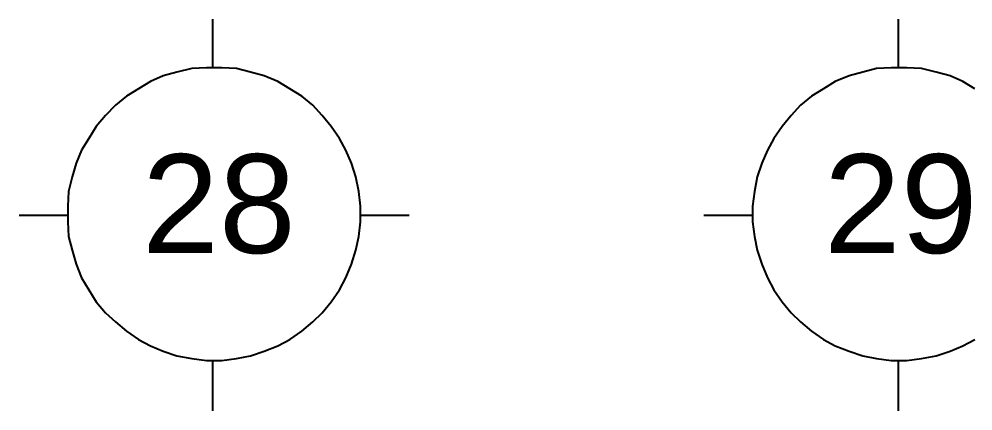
# Model space of a CAD drawing. Header units: millimetres. Extents: x 5 to 415, y 48 to 251.
# Drawn here: x 377.44 to 395.76, y 243.89 to 251.43 of the extents above; entities that cross this region are included whole.
import ezdxf

# ---------------------------------------------------------------- set-up
doc = ezdxf.new("R2010")
doc.units = ezdxf.units.MM
doc.layers.add('P', color=7, linetype='Continuous')
doc.layers.add('T', color=7, linetype='Continuous')

msp = doc.modelspace()

# ---------------------------------------------------------------- linework, layer by layer
at = {"layer": 'P'}
for points in [[(381.159, 250.49), (381.159, 251.425)], [(394.335, 250.49), (394.335, 251.425)], [(380.206, 250.331), (379.959, 250.225)], [(380.471, 250.402), (380.206, 250.331)], [(380.753, 250.472), (380.471, 250.402)], [(381.035, 250.49), (380.753, 250.472)], [(381.176, 250.49), (381.035, 250.49)], [(381.335, 250.49), (381.176, 250.49)], [(381.617, 250.472), (381.335, 250.49)], [(381.882, 250.402), (381.617, 250.472)], [(382.147, 250.331), (381.882, 250.402)], [(382.411, 250.225), (382.147, 250.331)], [(393.383, 250.331), (393.118, 250.225)], [(393.647, 250.402), (393.383, 250.331)], [(393.912, 250.472), (393.647, 250.402)], [(394.194, 250.49), (393.912, 250.472)], [(394.353, 250.49), (394.194, 250.49)], [(394.494, 250.49), (394.353, 250.49)], [(394.776, 250.472), (394.494, 250.49)], [(395.058, 250.402), (394.776, 250.472)], [(395.323, 250.331), (395.058, 250.402)], [(395.57, 250.225), (395.323, 250.331)], [(379.959, 250.225), (379.73, 250.084)], [(382.64, 250.084), (382.411, 250.225)], [(393.118, 250.225), (392.889, 250.084)], [(395.799, 250.084), (395.57, 250.225)], [(379.73, 250.084), (379.501, 249.943)], [(382.87, 249.943), (382.64, 250.084)], [(392.889, 250.084), (392.659, 249.943)], [(379.501, 249.943), (379.289, 249.767)], [(383.081, 249.767), (382.87, 249.943)], [(392.659, 249.943), (392.448, 249.767)], [(379.289, 249.767), (379.095, 249.573)], [(383.258, 249.573), (383.081, 249.767)], [(392.448, 249.767), (392.271, 249.573)], [(379.095, 249.573), (378.919, 249.361)], [(383.434, 249.361), (383.258, 249.573)], [(392.271, 249.573), (392.095, 249.361)], [(378.919, 249.361), (378.778, 249.132)], [(383.593, 249.132), (383.434, 249.361)], [(392.095, 249.361), (391.936, 249.132)], [(378.778, 249.132), (378.636, 248.902)], [(383.716, 248.902), (383.593, 249.132)], [(391.936, 249.132), (391.813, 248.902)], [(378.636, 248.902), (378.531, 248.655)], [(383.822, 248.655), (383.716, 248.902)], [(391.813, 248.902), (391.707, 248.655)], [(378.531, 248.655), (378.46, 248.391)], [(383.91, 248.391), (383.822, 248.655)], [(391.707, 248.655), (391.619, 248.391)], [(378.46, 248.391), (378.389, 248.109)], [(383.963, 248.109), (383.91, 248.391)], [(391.619, 248.391), (391.566, 248.109)], [(378.389, 248.109), (378.372, 247.826)], [(383.999, 247.826), (383.963, 248.109)], [(391.566, 248.109), (391.53, 247.826)], [(378.372, 247.826), (378.372, 247.685)], [(383.999, 247.685), (383.999, 247.826)], [(391.53, 247.826), (391.53, 247.685)], [(378.372, 247.65), (377.437, 247.65)], [(378.372, 247.685), (378.372, 247.527)], [(383.999, 247.527), (383.999, 247.685)], [(384.933, 247.65), (383.999, 247.65)], [(391.53, 247.65), (390.596, 247.65)], [(391.53, 247.685), (391.53, 247.527)], [(378.372, 247.527), (378.389, 247.244)], [(383.963, 247.244), (383.999, 247.527)], [(391.53, 247.527), (391.566, 247.244)], [(378.389, 247.244), (378.46, 246.98)], [(383.91, 246.98), (383.963, 247.244)], [(391.566, 247.244), (391.619, 246.98)], [(378.46, 246.98), (378.531, 246.715)], [(383.822, 246.715), (383.91, 246.98)], [(391.619, 246.98), (391.707, 246.715)], [(378.531, 246.715), (378.636, 246.451)], [(383.716, 246.451), (383.822, 246.715)], [(391.707, 246.715), (391.813, 246.451)], [(378.636, 246.451), (378.778, 246.221)], [(383.593, 246.221), (383.716, 246.451)], [(391.813, 246.451), (391.936, 246.221)], [(378.778, 246.221), (378.919, 245.992)], [(383.434, 245.992), (383.593, 246.221)], [(391.936, 246.221), (392.095, 245.992)], [(378.919, 245.992), (379.095, 245.78)], [(383.258, 245.78), (383.434, 245.992)], [(392.095, 245.992), (392.271, 245.78)], [(379.095, 245.78), (379.289, 245.604)], [(383.081, 245.604), (383.258, 245.78)], [(392.271, 245.78), (392.448, 245.604)], [(379.289, 245.604), (379.501, 245.428)], [(382.87, 245.428), (383.081, 245.604)], [(392.448, 245.604), (392.659, 245.428)], [(379.501, 245.428), (379.73, 245.269)], [(382.64, 245.269), (382.87, 245.428)], [(392.659, 245.428), (392.889, 245.269)], [(379.73, 245.269), (379.959, 245.145)], [(382.411, 245.145), (382.64, 245.269)], [(392.889, 245.269), (393.118, 245.145)], [(395.57, 245.145), (395.799, 245.269)], [(379.959, 245.145), (380.206, 245.039)], [(380.206, 245.039), (380.471, 244.951)], [(381.882, 244.951), (382.147, 245.039)], [(382.147, 245.039), (382.411, 245.145)], [(393.118, 245.145), (393.383, 245.039)], [(393.383, 245.039), (393.647, 244.951)], [(395.058, 244.951), (395.323, 245.039)], [(395.323, 245.039), (395.57, 245.145)], [(380.471, 244.951), (380.753, 244.898)], [(380.753, 244.898), (381.035, 244.863)], [(381.035, 244.863), (381.176, 244.863)], [(381.159, 243.893), (381.159, 244.863)], [(381.176, 244.863), (381.335, 244.863)], [(381.335, 244.863), (381.617, 244.898)], [(381.617, 244.898), (381.882, 244.951)], [(393.647, 244.951), (393.912, 244.898)], [(393.912, 244.898), (394.194, 244.863)], [(394.194, 244.863), (394.353, 244.863)], [(394.335, 243.893), (394.335, 244.863)], [(394.353, 244.863), (394.494, 244.863)], [(394.494, 244.863), (394.776, 244.898)], [(394.776, 244.898), (395.058, 244.951)]]:
    msp.add_lwpolyline(points, dxfattribs=at)

# ---------------------------------------------------------------- texts
at = {"layer": 'T', "char_height": 1.9, "attachment_point": 7}
for s, insert in [('{\\fArial|b0|i0|c0|p18;28}', (379.8, 246.9)), ('{\\fArial|b0|i0|c0|p18;29}', (392.9, 246.9))]:
    msp.add_mtext(s, dxfattribs=dict(at, insert=insert))

doc.saveas('drawing.dxf')
